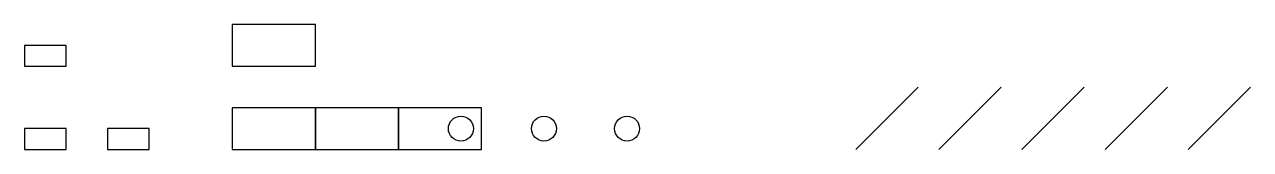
# Model space of a CAD drawing. Header units: metres. Extents: x 0 to 295, y 0 to 30.
import ezdxf

# ---------------------------------------------------------------- set-up
doc = ezdxf.new("R2010")
doc.units = ezdxf.units.M

# ---------------------------------------------------------------- blocks, each defined once
blk = doc.blocks.new('REGULAR_BLOCK')
blk.add_lwpolyline([(0, 0), (10, 0), (10, 5), (0, 5), (0, 0)])
blk = doc.blocks.new('*U1')
blk.add_lwpolyline([(0, 0), (20, 0), (20, 10), (0, 10), (0, 0)])
blk = doc.blocks.new('*U2')
blk.add_circle((5, 5), 3)
blk = doc.blocks.new('*U3')
blk.add_line((0, 0), (15, 15))

msp = doc.modelspace()

# ---------------------------------------------------------------- block references
at = {"layer": 'LAYER_A'}
for name, p in [('*U3', (200, 0)), ('*U3', (220, 0)), ('*U1', (50, 0)), ('*U1', (70, 0)), ('*U1', (90, 0)), ('*U2', (100, 0)), ('REGULAR_BLOCK', (0, 0)), ('REGULAR_BLOCK', (20, 0))]:
    msp.add_blockref(name, p, dxfattribs=at)
at = {"layer": 'LAYER_B'}
for name, p in [('*U1', (50, 20)), ('REGULAR_BLOCK', (0, 20)), ('*U3', (240, 0)), ('*U3', (260, 0)), ('*U3', (280, 0)), ('*U2', (120, 0)), ('*U2', (140, 0))]:
    msp.add_blockref(name, p, dxfattribs=at)

doc.saveas('drawing.dxf')
